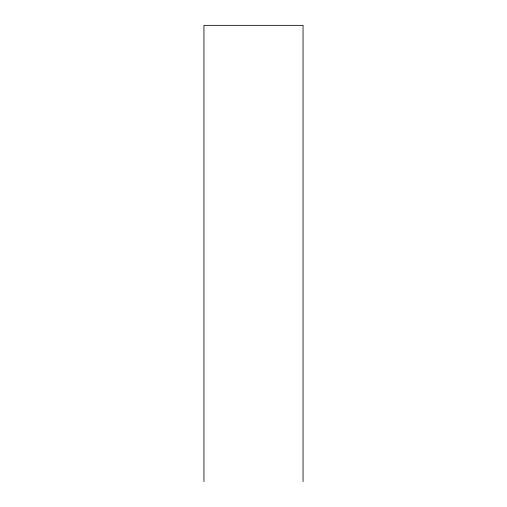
<?xml version="1.0" encoding="UTF-8"?>
<svg xmlns="http://www.w3.org/2000/svg" width="507" height="507" viewBox="0 0 507 507"><rect width="100%" height="100%" fill="white"/><g stroke="black" fill="none" stroke-linecap="round" stroke-linejoin="round"><path stroke-width="0.76" d="M303.053 481.65L303.053 25.35L203.947 25.35L203.947 481.65"/></g></svg>
